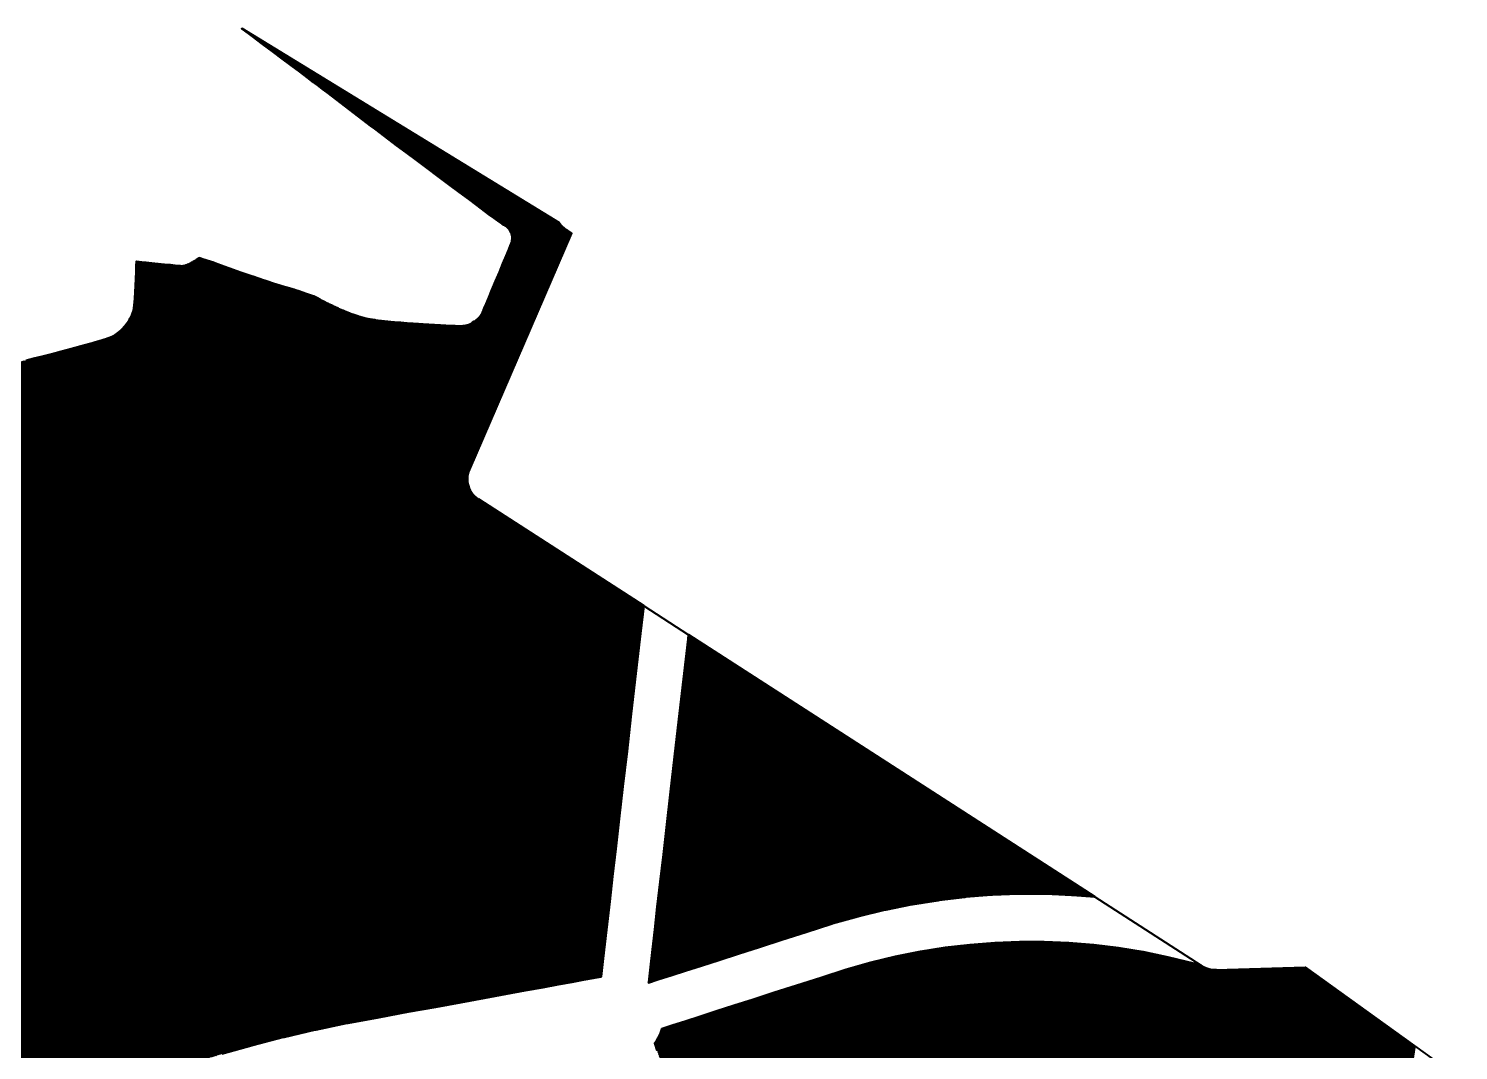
# Model space of a CAD drawing. Header units: metres. Extents: x 729358 to 733474, y 1423022 to 1426173.
# Drawn here: x 731407 to 731705.7, y 1425523.9 to 1425737.4 of the extents above; entities that cross this region are included whole.
import ezdxf

# ---------------------------------------------------------------- set-up
doc = ezdxf.new("R2010")
doc.units = ezdxf.units.M
for name, color, linetype in [('GREEN_AREA', 7, 'Continuous'), ('PARCEL_BORDER', 7, 'Continuous'), ('PARCEL_M', 7, 'Continuous'), ('PARCEL_S', 7, 'Continuous'), ('ROADS_LOCAL', 7, 'Continuous')]:
    doc.layers.add(name, color=color, linetype=linetype)

msp = doc.modelspace()

# ---------------------------------------------------------------- hatches: boundary and pattern name
at = {"layer": 'GREEN_AREA', "true_color": 0x96c896}
h = msp.add_hatch(dxfattribs=at)
h.set_pattern_fill('SOLID')
h.paths.add_polyline_path([(731463.6, 1425728.36), (731461.83, 1425729.68), (731459.93, 1425731.11), (731457.91, 1425732.62), (731455.82, 1425734.18), (731453.7, 1425735.77), (731451.6, 1425737.34), (731451.5, 1425737.42), (731517.79, 1425696.85), (731517.93, 1425696.63), (731517.99, 1425696.55), (731518.22, 1425696.27), (731518.48, 1425696.01), (731518.7, 1425695.82), (731518.92, 1425695.65), (731519.43, 1425695.29), (731519.52, 1425695.22), (731520.39, 1425694.66), (731499.04, 1425645.27), (731498.87, 1425644.8), (731498.74, 1425644.32), (731498.66, 1425643.82), (731498.63, 1425643.32), (731498.65, 1425642.82), (731498.73, 1425642.32), (731498.85, 1425641.84), (731499.02, 1425641.36), (731499.23, 1425640.91), (731499.49, 1425640.48), (731499.8, 1425640.08), (731500.14, 1425639.71), (731500.51, 1425639.38), (731500.92, 1425639.09), (731535.5, 1425616.78), (731534.82, 1425611.01), (731534.82, 1425611), (731533.85, 1425602.63), (731533.85, 1425602.63), (731532.88, 1425594.25), (731531.98, 1425586.41), (731531.14, 1425579.08), (731530.36, 1425572.28), (731529.64, 1425566), (731528.98, 1425560.25), (731528.38, 1425555.02), (731527.83, 1425550.31), (731527.35, 1425546.12), (731526.93, 1425542.46), (731526.57, 1425539.32), (731526.57, 1425539.31), (731524.94, 1425539.01), (731522.91, 1425538.64), (731520.46, 1425538.19), (731517.61, 1425537.67), (731514.36, 1425537.07), (731510.69, 1425536.4), (731506.62, 1425535.65), (731502.14, 1425534.83), (731497.25, 1425533.94), (731491.96, 1425532.97), (731486.26, 1425531.93), (731480.15, 1425530.81), (731473.63, 1425529.61), (731473.42, 1425529.57), (731466.96, 1425528.23), (731466.76, 1425528.19), (731460.36, 1425526.7), (731460.15, 1425526.65), (731453.8, 1425525.01), (731453.6, 1425524.96), (731447.31, 1425523.18), (731447.1, 1425523.12), (731440.87, 1425521.19), (731440.67, 1425521.12), (731434.5, 1425519.04), (731434.29, 1425518.97), (731428.18, 1425516.75), (731427.97, 1425516.67), (731421.92, 1425514.3), (731421.71, 1425514.22), (731415.72, 1425511.7), (731415.52, 1425511.62), (731409.57, 1425508.95), (731409.38, 1425508.86), (731403.49, 1425506.05), (731403.3, 1425505.96), (731397.47, 1425503), (731397.28, 1425502.9), (731391.51, 1425499.79), (731391.33, 1425499.69), (731385.62, 1425496.44), (731385.43, 1425496.33), (731379.78, 1425492.93), (731379.6, 1425492.82), (731374, 1425489.27), (731368.76, 1425485.95), (731363.86, 1425482.85), (731359.32, 1425479.97), (731355.12, 1425477.31), (731351.27, 1425474.87), (731347.78, 1425472.65), (731341.83, 1425468.89), (731339.38, 1425467.33), (731338.64, 1425466.86), (731338.33, 1425467.91), (731337.38, 1425471.18), (731336.31, 1425474.85), (731335.12, 1425478.94), (731333.81, 1425483.43), (731332.39, 1425488.33), (731330.84, 1425493.64), (731329.18, 1425499.36), (731327.4, 1425505.49), (731325.52, 1425511.94), (731323.88, 1425518.33), (731322.46, 1425524.71), (731321.26, 1425531.1), (731320.27, 1425537.48), (731319.51, 1425543.87), (731318.96, 1425550.26), (731318.62, 1425556.66), (731318.51, 1425563.05), (731318.61, 1425569.46), (731318.92, 1425575.86), (731319.46, 1425582.28), (731320.21, 1425588.69), (731321.18, 1425595.12), (731322.37, 1425601.55), (731323.77, 1425607.99), (731325.42, 1425614.51), (731326.98, 1425620.7), (731328.43, 1425626.47), (731329.78, 1425631.83), (731331.03, 1425636.78), (731332.17, 1425641.32), (731333.21, 1425645.45), (731334.15, 1425649.16), (731334.98, 1425652.46), (731335.7, 1425655.35), (731336.06, 1425656.76), (731336.31, 1425656.85), (731337.12, 1425657.21), (731337.88, 1425657.64), (731338.6, 1425658.16), (731339.27, 1425658.74), (731339.88, 1425659.38), (731340.24, 1425659.8), (731340.95, 1425660.64), (731342.03, 1425661.89), (731343.46, 1425663.57), (731345.26, 1425665.67), (731347.41, 1425668.19), (731349.92, 1425671.12), (731352.79, 1425674.48), (731355.24, 1425677.33), (731355.53, 1425677.3), (731356.52, 1425677.16), (731357.51, 1425677.02), (731358.5, 1425676.88), (731359.51, 1425676.74), (731360.49, 1425676.59), (731361.38, 1425676.46), (731362.21, 1425676.34), (731363, 1425676.22), (731363.78, 1425676.11), (731364.57, 1425675.99), (731365.39, 1425675.87), (731366.29, 1425675.73), (731367.26, 1425675.58), (731368.21, 1425675.43), (731369.07, 1425675.28), (731369.89, 1425675.13), (731370.68, 1425674.98), (731370.69, 1425674.98), (731371.47, 1425674.84), (731371.5, 1425674.84), (731372.3, 1425674.7), (731372.35, 1425674.7), (731373.18, 1425674.57), (731373.24, 1425674.56), (731374.14, 1425674.44), (731374.2, 1425674.44), (731375.2, 1425674.33), (731375.3, 1425674.32), (731376.4, 1425674.24), (731376.51, 1425674.23), (731377.69, 1425674.19), (731377.76, 1425674.19), (731378.98, 1425674.17), (731379.01, 1425674.17), (731380.24, 1425674.17), (731381.44, 1425674.17), (731382.54, 1425674.15), (731383.49, 1425674.12), (731384.23, 1425674.06), (731384.7, 1425673.98), (731385.24, 1425673.82), (731385.8, 1425673.61), (731386.39, 1425673.33), (731387.01, 1425673.01), (731387.64, 1425672.68), (731387.71, 1425672.64), (731388.31, 1425672.34), (731388.52, 1425672.25), (731389.08, 1425672.02), (731389.43, 1425671.91), (731390.03, 1425671.75), (731390.33, 1425671.68), (731390.88, 1425671.6), (731391.01, 1425671.58), (731391.48, 1425671.52), (731391.76, 1425671.48), (731391.82, 1425671.46), (731392, 1425671.24), (731392.43, 1425670.62), (731392.45, 1425670.59), (731392.99, 1425669.85), (731393.13, 1425669.67), (731393.72, 1425668.96), (731394.03, 1425668.65), (731394.71, 1425668.04), (731394.98, 1425667.83), (731395.28, 1425667.64), (731396.06, 1425667.23), (731396.38, 1425667.08), (731396.71, 1425666.97), (731397.44, 1425666.77), (731397.69, 1425666.72), (731397.95, 1425666.69), (731398.67, 1425666.62), (731399.1, 1425666.62), (731399.83, 1425666.66), (731400.14, 1425666.69), (731400.89, 1425666.81), (731401.08, 1425666.84), (731401.86, 1425667.02), (731401.94, 1425667.04), (731402.74, 1425667.24), (731403.53, 1425667.44), (731404.38, 1425667.62), (731405.18, 1425667.79), (731405.24, 1425667.8), (731406.44, 1425668.08), (731406.47, 1425668.09), (731407.99, 1425668.46), (731408.01, 1425668.47), (731409.78, 1425668.91), (731409.79, 1425668.92), (731411.73, 1425669.41), (731411.75, 1425669.42), (731413.78, 1425669.95), (731413.79, 1425669.95), (731415.84, 1425670.5), (731415.85, 1425670.5), (731417.84, 1425671.04), (731417.86, 1425671.05), (731419.7, 1425671.56), (731419.72, 1425671.57), (731421.35, 1425672.04), (731421.39, 1425672.05), (731422.72, 1425672.45), (731422.8, 1425672.48), (731423.76, 1425672.8), (731423.98, 1425672.88), (731424.49, 1425673.1), (731424.79, 1425673.25), (731425.07, 1425673.43), (731425.61, 1425673.81), (731425.89, 1425674.04), (731426.37, 1425674.49), (731426.57, 1425674.69), (731426.99, 1425675.17), (731427.14, 1425675.34), (731427.49, 1425675.8), (731427.6, 1425675.96), (731427.89, 1425676.38), (731427.98, 1425676.52), (731428.18, 1425676.86), (731428.32, 1425677.13), (731428.51, 1425677.53), (731428.66, 1425677.92), (731428.77, 1425678.3), (731428.85, 1425678.6), (731428.92, 1425678.99), (731428.94, 1425679.1), (731429.01, 1425679.54), (731429.03, 1425679.74), (731429.07, 1425680.18), (731429.08, 1425680.26), (731429.13, 1425681.12), (731429.13, 1425681.14), (731429.2, 1425682.3), (731429.2, 1425682.31), (731429.26, 1425683.67), (731429.26, 1425683.68), (731429.33, 1425685.13), (731429.33, 1425685.13), (731429.4, 1425686.56), (731429.4, 1425686.56), (731429.45, 1425687.86), (731429.49, 1425688.75), (731430.03, 1425688.69), (731430.03, 1425688.69), (731430.58, 1425688.64), (731431.5, 1425688.55), (731432.68, 1425688.43), (731433.99, 1425688.29), (731435.33, 1425688.15), (731436.58, 1425688.03), (731437.61, 1425687.92), (731438.32, 1425687.85), (731438.32, 1425687.85), (731438.59, 1425687.82), (731438.9, 1425687.8), (731439.22, 1425687.82), (731439.53, 1425687.87), (731439.83, 1425687.96), (731439.92, 1425687.99), (731440.18, 1425688.09), (731440.42, 1425688.21), (731440.65, 1425688.33), (731440.68, 1425688.35), (731441.22, 1425688.66), (731441.26, 1425688.68), (731441.93, 1425689.06), (731442, 1425689.11), (731442.59, 1425689.47), (731442.64, 1425689.51), (731443.16, 1425689.34), (731444.95, 1425688.76), (731445.46, 1425688.59), (731446.3, 1425688.28), (731446.31, 1425688.28), (731448.78, 1425687.38), (731448.8, 1425687.37), (731451.31, 1425686.47), (731451.33, 1425686.47), (731453.83, 1425685.6), (731453.85, 1425685.59), (731456.26, 1425684.77), (731456.29, 1425684.76), (731458.54, 1425684.03), (731458.59, 1425684.01), (731460.61, 1425683.39), (731460.7, 1425683.37), (731462.43, 1425682.89), (731462.58, 1425682.86), (731462.59, 1425682.86), (731463.47, 1425682.56), (731465.01, 1425682.02), (731466.08, 1425681.65), (731466.53, 1425681.48), (731466.98, 1425681.27), (731467.4, 1425681.06), (731467.84, 1425680.81), (731468.32, 1425680.54), (731468.38, 1425680.51), (731468.91, 1425680.22), (731469.02, 1425680.17), (731469.63, 1425679.87), (731469.67, 1425679.85), (731470.23, 1425679.59), (731470.89, 1425679.28), (731470.91, 1425679.27), (731471.69, 1425678.91), (731471.73, 1425678.89), (731472.59, 1425678.51), (731472.66, 1425678.48), (731473.59, 1425678.1), (731473.68, 1425678.06), (731474.66, 1425677.69), (731474.78, 1425677.65), (731475.8, 1425677.31), (731475.95, 1425677.27), (731477, 1425676.98), (731477.18, 1425676.93), (731478.12, 1425676.73), (731478.26, 1425676.71), (731479.35, 1425676.53), (731479.44, 1425676.52), (731480.65, 1425676.37), (731480.71, 1425676.36), (731481.99, 1425676.22), (731482.04, 1425676.22), (731483.36, 1425676.1), (731483.39, 1425676.09), (731484.72, 1425675.99), (731484.74, 1425675.98), (731486.04, 1425675.89), (731486.05, 1425675.89), (731487.27, 1425675.8), (731488.39, 1425675.72), (731489.36, 1425675.65), (731489.36, 1425675.65), (731490.52, 1425675.57), (731490.55, 1425675.57), (731491.76, 1425675.49), (731491.78, 1425675.49), (731492.99, 1425675.42), (731493.01, 1425675.42), (731494.15, 1425675.37), (731494.16, 1425675.37), (731495.18, 1425675.32), (731495.19, 1425675.32), (731496.03, 1425675.29), (731496.05, 1425675.29), (731496.64, 1425675.27), (731496.69, 1425675.27), (731496.98, 1425675.26), (731497.04, 1425675.26), (731497.33, 1425675.26), (731497.49, 1425675.27), (731497.73, 1425675.28), (731498.02, 1425675.31), (731498.3, 1425675.37), (731498.57, 1425675.44), (731498.88, 1425675.54), (731499.18, 1425675.67), (731499.46, 1425675.81), (731499.73, 1425675.97), (731500.07, 1425676.19), (731500.24, 1425676.31), (731500.56, 1425676.55), (731500.81, 1425676.76), (731501.02, 1425676.96), (731501.21, 1425677.16), (731501.39, 1425677.38), (731501.54, 1425677.61), (731501.66, 1425677.81), (731501.81, 1425678.1), (731501.93, 1425678.41), (731501.99, 1425678.6), (731502.03, 1425678.71), (731502.14, 1425678.98), (731502.53, 1425679.9), (731503.09, 1425681.23), (731503.77, 1425682.86), (731504.53, 1425684.67), (731505.31, 1425686.53), (731506.06, 1425688.32), (731506.06, 1425688.33), (731506.73, 1425689.94), (731506.73, 1425689.94), (731507.27, 1425691.25), (731507.28, 1425691.26), (731507.58, 1425692.01), (731507.59, 1425692.03), (731507.73, 1425692.37), (731507.76, 1425692.44), (731507.8, 1425692.55), (731507.89, 1425692.85), (731507.9, 1425692.87), (731507.95, 1425693.14), (731507.98, 1425693.42), (731507.99, 1425693.7), (731507.97, 1425693.98), (731507.92, 1425694.26), (731507.85, 1425694.53), (731507.75, 1425694.79), (731507.74, 1425694.81), (731507.59, 1425695.11), (731507.42, 1425695.38), (731507.21, 1425695.64), (731507.18, 1425695.68), (731506.99, 1425695.87), (731506.78, 1425696.05), (731506.56, 1425696.2), (731506.48, 1425696.25), (731506.37, 1425696.32), (731506.34, 1425696.33), (731506.27, 1425696.39), (731506.26, 1425696.39), (731505.92, 1425696.61), (731505.49, 1425696.9), (731505.02, 1425697.22), (731504.58, 1425697.53), (731504.24, 1425697.78), (731503.42, 1425698.39), (731502.22, 1425699.28), (731500.69, 1425700.42), (731498.9, 1425701.76), (731496.9, 1425703.25), (731494.75, 1425704.86), (731492.51, 1425706.53), (731490.24, 1425708.23), (731488, 1425709.9), (731485.85, 1425711.52), (731483.84, 1425713.02), (731482.03, 1425714.38), (731480.48, 1425715.54), (731479.26, 1425716.46), (731478.42, 1425717.09), (731477.5, 1425717.79), (731476.59, 1425718.48), (731475.68, 1425719.18), (731474.77, 1425719.88), (731473.86, 1425720.57), (731472.96, 1425721.27), (731472.05, 1425721.97), (731471.14, 1425722.67), (731471.14, 1425722.67), (731470.22, 1425723.37), (731470.22, 1425723.37), (731469.3, 1425724.07), (731469.3, 1425724.08), (731468.38, 1425724.78), (731468.37, 1425724.79), (731467.6, 1425725.37), (731467.59, 1425725.37), (731466.52, 1425726.18), (731466.51, 1425726.18), (731465.17, 1425727.19), (731463.6, 1425728.36)])
h.paths.add_polyline_path([(731400.45, 1425609.46), (731362.4, 1425609.46), (731362.4, 1425515.72), (731400.45, 1425515.72), (731400.45, 1425609.46)])
h.paths.add_polyline_path([(731457.4, 1425526.43), (731457.4, 1425618.85), (731412.54, 1425618.85), (731412.54, 1425526.43), (731457.4, 1425526.43)])
h.paths.add_polyline_path([(731367.17, 1425613.72), (731391.46, 1425613.72), (731391.46, 1425663.49), (731367.17, 1425663.49), (731367.17, 1425613.72)])
h.paths.add_polyline_path([(731467.25, 1425599.91), (731467.25, 1425549.97), (731495.99, 1425549.97), (731495.99, 1425599.91), (731467.25, 1425599.91)])
h = msp.add_hatch(dxfattribs=at)
h.set_pattern_fill('SOLID')
h.paths.add_polyline_path([(731543.78, 1425601.48), (731544.75, 1425609.85), (731544.86, 1425610.74), (731629.72, 1425555.97), (731625.03, 1425556.36), (731624.83, 1425556.37), (731619.46, 1425556.59), (731619.26, 1425556.6), (731613.89, 1425556.61), (731613.69, 1425556.6), (731608.32, 1425556.39), (731608.12, 1425556.38), (731602.75, 1425555.96), (731602.55, 1425555.94), (731597.18, 1425555.29), (731596.98, 1425555.26), (731591.61, 1425554.41), (731591.42, 1425554.37), (731586.05, 1425553.29), (731585.86, 1425553.25), (731580.49, 1425551.96), (731580.31, 1425551.91), (731574.94, 1425550.4), (731574.76, 1425550.35), (731569.39, 1425548.62), (731564.35, 1425547), (731559.66, 1425545.49), (731555.29, 1425544.08), (731551.26, 1425542.79), (731547.57, 1425541.6), (731544.21, 1425540.52), (731541.19, 1425539.55), (731538.51, 1425538.69), (731536.49, 1425538.04), (731536.51, 1425538.18), (731536.87, 1425541.32), (731537.29, 1425544.98), (731537.77, 1425549.17), (731538.31, 1425553.87), (731538.91, 1425559.11), (731539.57, 1425564.86), (731540.29, 1425571.14), (731541.08, 1425577.94), (731541.92, 1425585.27), (731542.82, 1425593.11), (731543.78, 1425601.48)])
h = msp.add_hatch(dxfattribs=at)
h.set_pattern_fill('SOLID')
h.paths.add_polyline_path([(731583.56, 1425359.15), (731582.24, 1425368.69), (731582.23, 1425368.79), (731580.72, 1425378.3), (731580.71, 1425378.4), (731579.02, 1425387.88), (731579.01, 1425387.97), (731577.14, 1425397.42), (731577.12, 1425397.52), (731575.08, 1425406.93), (731575.05, 1425407.03), (731572.83, 1425416.41), (731572.8, 1425416.51), (731570.4, 1425425.86), (731570.37, 1425425.95), (731567.78, 1425435.27), (731567.76, 1425435.36), (731564.99, 1425444.65), (731564.96, 1425444.74), (731562.01, 1425454), (731561.98, 1425454.09), (731558.85, 1425463.32), (731555.92, 1425471.97), (731553.18, 1425480.04), (731550.63, 1425487.53), (731548.29, 1425494.45), (731546.13, 1425500.8), (731544.18, 1425506.56), (731542.42, 1425511.75), (731540.85, 1425516.36), (731539.48, 1425520.4), (731538.31, 1425523.86), (731537.77, 1425525.44), (731538.04, 1425525.79), (731538.51, 1425526.54), (731538.9, 1425527.33), (731539.21, 1425528.16), (731539.28, 1425528.43), (731541.57, 1425529.17), (731544.25, 1425530.03), (731547.27, 1425531), (731550.63, 1425532.08), (731554.32, 1425533.27), (731558.35, 1425534.56), (731562.72, 1425535.97), (731567.42, 1425537.48), (731572.45, 1425539.1), (731577.74, 1425540.8), (731582.93, 1425542.26), (731588.11, 1425543.51), (731593.29, 1425544.55), (731598.47, 1425545.38), (731603.64, 1425545.99), (731608.81, 1425546.4), (731613.98, 1425546.61), (731619.14, 1425546.6), (731624.31, 1425546.38), (731629.48, 1425545.96), (731634.65, 1425545.32), (731639.82, 1425544.48), (731645, 1425543.42), (731650.18, 1425542.16), (731651.87, 1425541.68), (731652.05, 1425541.56), (731652.49, 1425541.31), (731652.95, 1425541.1), (731653.42, 1425540.95), (731653.91, 1425540.83), (731654.41, 1425540.77), (731654.91, 1425540.76), (731655.07, 1425540.77), (731655.37, 1425540.68), (731660.64, 1425538.97), (731665.67, 1425537.34), (731670.37, 1425535.81), (731674.73, 1425534.39), (731678.75, 1425533.09), (731682.44, 1425531.89), (731685.8, 1425530.8), (731688.82, 1425529.82), (731690.34, 1425529.32), (731696.54, 1425524.86), (731696.49, 1425524.53), (731696.09, 1425521.8), (731695.63, 1425518.61), (731695.1, 1425514.96), (731694.5, 1425510.86), (731693.84, 1425506.3), (731693.11, 1425501.28), (731692.31, 1425495.81), (731691.45, 1425489.89), (731690.52, 1425483.51), (731689.52, 1425476.67), (731688.46, 1425469.37), (731688.45, 1425469.31), (731687.49, 1425462.01), (731687.48, 1425461.94), (731686.61, 1425454.64), (731686.61, 1425454.58), (731685.84, 1425447.27), (731685.84, 1425447.2), (731685.17, 1425439.9), (731685.16, 1425439.83), (731684.6, 1425432.52), (731684.59, 1425432.45), (731684.12, 1425425.13), (731684.12, 1425425.07), (731683.75, 1425417.75), (731683.75, 1425417.68), (731683.48, 1425410.36), (731683.48, 1425410.29), (731683.31, 1425402.96), (731683.31, 1425402.9), (731683.23, 1425395.57), (731683.23, 1425395.5), (731683.26, 1425388.16), (731683.26, 1425388.1), (731683.39, 1425380.76), (731683.39, 1425380.69), (731683.62, 1425373.35), (731683.62, 1425373.28), (731683.94, 1425365.94), (731683.95, 1425365.87), (731684.37, 1425358.52), (731684.37, 1425358.46), (731684.9, 1425351.1), (731685.39, 1425344.21), (731685.85, 1425337.78), (731686.27, 1425331.81), (731686.66, 1425326.29), (731687.02, 1425321.24), (731687.35, 1425316.64), (731687.64, 1425312.51), (731687.9, 1425308.83), (731688.13, 1425305.61), (731688.29, 1425303.42), (731688.02, 1425303.21), (731687.37, 1425302.61), (731686.78, 1425301.95), (731686.27, 1425301.23), (731685.82, 1425300.47), (731685.54, 1425299.86), (731685.42, 1425299.84), (731683.28, 1425299.44), (731680.88, 1425298.99), (731678.22, 1425298.49), (731675.28, 1425297.94), (731672.08, 1425297.34), (731668.61, 1425296.69), (731664.88, 1425295.99), (731660.88, 1425295.25), (731656.61, 1425294.45), (731656.4, 1425294.4), (731652.24, 1425293.44), (731652.02, 1425293.38), (731647.96, 1425292.24), (731647.74, 1425292.18), (731643.8, 1425290.87), (731643.57, 1425290.79), (731639.73, 1425289.32), (731639.51, 1425289.22), (731635.78, 1425287.58), (731635.55, 1425287.48), (731631.93, 1425285.66), (731631.71, 1425285.55), (731628.19, 1425283.56), (731627.97, 1425283.44), (731624.56, 1425281.29), (731624.35, 1425281.15), (731621.05, 1425278.83), (731620.85, 1425278.68), (731617.65, 1425276.19), (731617.46, 1425276.04), (731614.36, 1425273.38), (731614.18, 1425273.22), (731611.19, 1425270.39), (731611.03, 1425270.22), (731608.15, 1425267.22), (731607.99, 1425267.05), (731605.21, 1425263.89), (731605.07, 1425263.71), (731602.4, 1425260.38), (731602.27, 1425260.21), (731599.71, 1425256.7), (731597.31, 1425253.41), (731595.06, 1425250.35), (731592.98, 1425247.5), (731591.06, 1425244.87), (731589.3, 1425242.46), (731589.17, 1425242.28), (731589.11, 1425244.62), (731588.99, 1425249.49), (731588.86, 1425254.97), (731588.71, 1425261.06), (731588.55, 1425267.76), (731588.37, 1425275.06), (731588.18, 1425282.97), (731587.97, 1425291.5), (731587.75, 1425300.63), (731587.51, 1425310.37), (731587.5, 1425310.46), (731587.09, 1425320.17), (731587.08, 1425320.26), (731586.48, 1425329.94), (731586.48, 1425330.03), (731585.7, 1425339.67), (731585.69, 1425339.77), (731584.73, 1425349.38), (731584.72, 1425349.47), (731583.57, 1425359.05), (731583.56, 1425359.15)])
h.paths.add_polyline_path([(731669.98, 1425433.7), (731606.85, 1425433.7), (731606.85, 1425325.63), (731669.98, 1425325.63), (731669.98, 1425433.7)])
h.paths.add_polyline_path([(731634.77, 1425537.03), (731592.39, 1425537.03), (731592.39, 1425436.64), (731634.77, 1425436.64), (731634.77, 1425537.03)])
h.paths.add_polyline_path([(731643.44, 1425445.7), (731663.33, 1425445.7), (731663.33, 1425498.12), (731643.44, 1425498.12), (731643.44, 1425445.7)])
at = {"layer": 'PARCEL_M', "true_color": 0xc8dcff}
h = msp.add_hatch(dxfattribs=at)
h.set_pattern_fill('SOLID')
h.paths.add_polyline_path([(731457.4, 1425526.43), (731457.4, 1425618.85), (731412.54, 1425618.85), (731412.54, 1425526.43), (731457.4, 1425526.43)])
h = msp.add_hatch(dxfattribs=at)
h.set_pattern_fill('SOLID')
h.paths.add_polyline_path([(731634.77, 1425436.64), (731634.77, 1425537.03), (731592.39, 1425537.03), (731592.39, 1425436.64), (731634.77, 1425436.64)])
at = {"layer": 'PARCEL_S', "true_color": 0xffc8c8}
h = msp.add_hatch(dxfattribs=at)
h.set_pattern_fill('SOLID')
h.paths.add_polyline_path([(731495.99, 1425549.97), (731495.99, 1425599.91), (731467.25, 1425599.91), (731467.25, 1425549.97), (731495.99, 1425549.97)])
at = {"layer": 'ROADS_LOCAL', "true_color": 0x999999}
h = msp.add_hatch(dxfattribs=at)
h.set_pattern_fill('SOLID')
h.paths.add_polyline_path([(731688.82, 1425529.82), (731685.8, 1425530.8), (731682.44, 1425531.89), (731678.75, 1425533.09), (731674.73, 1425534.39), (731670.37, 1425535.81), (731665.67, 1425537.34), (731660.64, 1425538.97), (731655.37, 1425540.68), (731655.07, 1425540.77), (731673.68, 1425541.32), (731690.34, 1425529.32), (731688.82, 1425529.82)])

# ---------------------------------------------------------------- linework, layer by layer
at = {"layer": 'PARCEL_BORDER', "lineweight": 50, "true_color": 0x326432}
for points in [[(731406.47, 1425668.09), (731407.99, 1425668.46), (731408.01, 1425668.47), (731409.78, 1425668.91), (731409.79, 1425668.92), (731411.73, 1425669.41), (731411.75, 1425669.42), (731413.78, 1425669.95), (731413.79, 1425669.95), (731415.84, 1425670.5), (731415.85, 1425670.5), (731417.84, 1425671.04), (731417.86, 1425671.05), (731419.7, 1425671.56), (731419.72, 1425671.57), (731421.35, 1425672.04), (731421.39, 1425672.05), (731422.72, 1425672.45), (731422.8, 1425672.48), (731423.76, 1425672.8), (731423.98, 1425672.88), (731424.49, 1425673.1), (731424.79, 1425673.25), (731425.07, 1425673.43), (731425.61, 1425673.81), (731425.89, 1425674.04), (731426.37, 1425674.49), (731426.57, 1425674.69), (731426.99, 1425675.17), (731427.14, 1425675.34), (731427.49, 1425675.8), (731427.6, 1425675.96), (731427.89, 1425676.38), (731427.98, 1425676.52), (731428.18, 1425676.86), (731428.32, 1425677.13), (731428.51, 1425677.53), (731428.66, 1425677.92), (731428.77, 1425678.3), (731428.85, 1425678.6), (731428.92, 1425678.99), (731428.94, 1425679.1), (731429.01, 1425679.54), (731429.03, 1425679.74), (731429.07, 1425680.18), (731429.08, 1425680.26), (731429.13, 1425681.12), (731429.13, 1425681.14), (731429.2, 1425682.3), (731429.2, 1425682.31), (731429.26, 1425683.67), (731429.26, 1425683.68), (731429.33, 1425685.13), (731429.33, 1425685.13), (731429.4, 1425686.56), (731429.4, 1425686.56), (731429.45, 1425687.86), (731429.49, 1425688.75), (731430.03, 1425688.69), (731430.03, 1425688.69), (731430.58, 1425688.64), (731431.5, 1425688.55), (731432.68, 1425688.43), (731433.99, 1425688.29), (731435.33, 1425688.15), (731436.58, 1425688.03), (731437.61, 1425687.92), (731438.32, 1425687.85), (731438.32, 1425687.85), (731438.59, 1425687.82), (731438.9, 1425687.8), (731439.22, 1425687.82), (731439.53, 1425687.87), (731439.83, 1425687.96), (731439.92, 1425687.99), (731440.18, 1425688.09), (731440.42, 1425688.21), (731440.65, 1425688.33), (731440.68, 1425688.35), (731441.22, 1425688.66), (731441.26, 1425688.68), (731441.93, 1425689.06), (731442, 1425689.11), (731442.59, 1425689.47), (731442.64, 1425689.51), (731443.16, 1425689.34), (731444.95, 1425688.76), (731445.46, 1425688.59), (731446.3, 1425688.28), (731446.31, 1425688.28), (731448.78, 1425687.38), (731448.8, 1425687.37), (731451.31, 1425686.47), (731451.33, 1425686.47), (731453.83, 1425685.6), (731453.85, 1425685.59), (731456.26, 1425684.77), (731456.29, 1425684.76), (731458.54, 1425684.03), (731458.59, 1425684.01), (731460.61, 1425683.39), (731460.7, 1425683.37), (731462.43, 1425682.89), (731462.58, 1425682.86), (731462.59, 1425682.86), (731463.47, 1425682.56), (731465.01, 1425682.02), (731466.08, 1425681.65), (731466.53, 1425681.48), (731466.98, 1425681.27), (731467.4, 1425681.06), (731467.84, 1425680.81), (731468.32, 1425680.54), (731468.38, 1425680.51), (731468.91, 1425680.22), (731469.02, 1425680.17), (731469.63, 1425679.87), (731469.67, 1425679.85), (731470.23, 1425679.59), (731470.89, 1425679.28), (731470.91, 1425679.27), (731471.69, 1425678.91), (731471.73, 1425678.89), (731472.59, 1425678.51), (731472.66, 1425678.48), (731473.59, 1425678.1), (731473.68, 1425678.06), (731474.66, 1425677.69), (731474.78, 1425677.65), (731475.8, 1425677.31), (731475.95, 1425677.27), (731477, 1425676.98), (731477.18, 1425676.93), (731478.12, 1425676.73), (731478.26, 1425676.71), (731479.35, 1425676.53), (731479.44, 1425676.52), (731480.65, 1425676.37), (731480.71, 1425676.36), (731481.99, 1425676.22), (731482.04, 1425676.22), (731483.36, 1425676.1), (731483.39, 1425676.09), (731484.72, 1425675.99), (731484.74, 1425675.98), (731486.04, 1425675.89), (731486.05, 1425675.89), (731487.27, 1425675.8), (731488.39, 1425675.72), (731489.36, 1425675.65), (731489.36, 1425675.65), (731490.52, 1425675.57), (731490.55, 1425675.57), (731491.76, 1425675.49), (731491.78, 1425675.49), (731492.99, 1425675.42), (731493.01, 1425675.42), (731494.15, 1425675.37), (731494.16, 1425675.37), (731495.18, 1425675.32), (731495.19, 1425675.32), (731496.03, 1425675.29), (731496.05, 1425675.29), (731496.64, 1425675.27), (731496.69, 1425675.27), (731496.98, 1425675.26), (731497.04, 1425675.26), (731497.33, 1425675.26), (731497.49, 1425675.27), (731497.73, 1425675.28), (731498.02, 1425675.31), (731498.3, 1425675.37), (731498.57, 1425675.44), (731498.88, 1425675.54), (731499.18, 1425675.67), (731499.46, 1425675.81), (731499.73, 1425675.97), (731500.07, 1425676.19), (731500.24, 1425676.31), (731500.56, 1425676.55), (731500.81, 1425676.76), (731501.02, 1425676.96), (731501.21, 1425677.16), (731501.39, 1425677.38), (731501.54, 1425677.61), (731501.66, 1425677.81), (731501.81, 1425678.1), (731501.93, 1425678.41), (731501.99, 1425678.6), (731502.03, 1425678.71), (731502.14, 1425678.98), (731502.53, 1425679.9), (731503.09, 1425681.23), (731503.77, 1425682.86), (731504.53, 1425684.67), (731505.31, 1425686.53), (731506.06, 1425688.32), (731506.06, 1425688.33), (731506.73, 1425689.94), (731506.73, 1425689.94), (731507.27, 1425691.25), (731507.28, 1425691.26), (731507.58, 1425692.01), (731507.59, 1425692.03), (731507.73, 1425692.37), (731507.76, 1425692.44), (731507.8, 1425692.55), (731507.89, 1425692.85), (731507.9, 1425692.87), (731507.95, 1425693.14), (731507.98, 1425693.42), (731507.99, 1425693.7), (731507.97, 1425693.98), (731507.92, 1425694.26), (731507.85, 1425694.53), (731507.75, 1425694.79), (731507.74, 1425694.81), (731507.59, 1425695.11), (731507.42, 1425695.38), (731507.21, 1425695.64), (731507.18, 1425695.68), (731506.99, 1425695.87), (731506.78, 1425696.05), (731506.56, 1425696.2), (731506.48, 1425696.25), (731506.37, 1425696.32), (731506.34, 1425696.33), (731506.27, 1425696.39), (731506.26, 1425696.39), (731505.92, 1425696.61), (731505.49, 1425696.9), (731505.02, 1425697.22), (731504.58, 1425697.53), (731504.24, 1425697.78), (731503.42, 1425698.39), (731502.22, 1425699.28), (731500.69, 1425700.42), (731498.9, 1425701.76), (731496.9, 1425703.25), (731494.75, 1425704.86), (731492.51, 1425706.53), (731490.24, 1425708.23), (731488, 1425709.9), (731485.85, 1425711.52), (731483.84, 1425713.02), (731482.03, 1425714.38), (731480.48, 1425715.54), (731479.26, 1425716.46), (731478.42, 1425717.09), (731477.5, 1425717.79), (731476.59, 1425718.48), (731475.68, 1425719.18), (731474.77, 1425719.88), (731473.86, 1425720.57), (731472.96, 1425721.27), (731472.05, 1425721.97), (731471.14, 1425722.67), (731471.14, 1425722.67), (731470.22, 1425723.37), (731470.22, 1425723.37), (731469.3, 1425724.07), (731469.3, 1425724.08), (731468.38, 1425724.78), (731468.37, 1425724.79), (731467.6, 1425725.37), (731467.59, 1425725.37), (731466.52, 1425726.18), (731466.51, 1425726.18), (731465.17, 1425727.19), (731463.6, 1425728.36), (731463.6, 1425728.36), (731461.83, 1425729.68), (731459.93, 1425731.11), (731457.91, 1425732.62), (731455.82, 1425734.18), (731453.7, 1425735.77), (731451.6, 1425737.34), (731451.5, 1425737.42), (731517.79, 1425696.85), (731517.93, 1425696.63), (731517.99, 1425696.55), (731518.22, 1425696.27), (731518.48, 1425696.01), (731518.7, 1425695.82), (731518.92, 1425695.65), (731519.43, 1425695.29), (731519.52, 1425695.22), (731520.39, 1425694.66), (731499.04, 1425645.27), (731498.87, 1425644.8), (731498.74, 1425644.32), (731498.66, 1425643.82), (731498.63, 1425643.32), (731498.65, 1425642.82), (731498.73, 1425642.32), (731498.85, 1425641.84), (731499.02, 1425641.36), (731499.23, 1425640.91), (731499.49, 1425640.48), (731499.8, 1425640.08), (731500.14, 1425639.71), (731500.51, 1425639.38), (731500.92, 1425639.09), (731535.5, 1425616.78), (731534.82, 1425611.01), (731534.82, 1425611), (731533.85, 1425602.63), (731533.85, 1425602.63), (731532.88, 1425594.25), (731531.98, 1425586.41), (731531.14, 1425579.08), (731530.36, 1425572.28), (731529.64, 1425566), (731528.98, 1425560.25), (731528.38, 1425555.02), (731527.83, 1425550.31), (731527.35, 1425546.12), (731526.93, 1425542.46), (731526.57, 1425539.32), (731526.57, 1425539.31), (731524.94, 1425539.01), (731522.91, 1425538.64), (731520.46, 1425538.19), (731517.61, 1425537.67), (731514.36, 1425537.07), (731510.69, 1425536.4), (731506.62, 1425535.65), (731502.14, 1425534.83), (731497.25, 1425533.94), (731491.96, 1425532.97), (731486.26, 1425531.93), (731480.15, 1425530.81), (731473.63, 1425529.61), (731473.42, 1425529.57), (731466.96, 1425528.23), (731466.76, 1425528.19), (731460.36, 1425526.7), (731460.15, 1425526.65), (731453.8, 1425525.01), (731453.6, 1425524.96), (731447.31, 1425523.18)], [(731538.31, 1425523.86), (731537.77, 1425525.44), (731538.04, 1425525.79), (731538.51, 1425526.54), (731538.9, 1425527.33), (731539.21, 1425528.16), (731539.28, 1425528.43), (731541.57, 1425529.17), (731544.25, 1425530.03), (731547.27, 1425531), (731550.63, 1425532.08), (731554.32, 1425533.27), (731558.35, 1425534.56), (731562.72, 1425535.97), (731567.42, 1425537.48), (731572.45, 1425539.1), (731577.74, 1425540.8), (731582.93, 1425542.26), (731588.11, 1425543.51), (731593.29, 1425544.55), (731598.47, 1425545.38), (731603.64, 1425545.99), (731608.81, 1425546.4), (731613.98, 1425546.61), (731619.14, 1425546.6), (731624.31, 1425546.38), (731629.48, 1425545.96), (731634.65, 1425545.32), (731639.82, 1425544.48), (731645, 1425543.42), (731650.18, 1425542.16), (731651.87, 1425541.68), (731652.05, 1425541.56), (731652.49, 1425541.31), (731652.95, 1425541.1), (731653.42, 1425540.95), (731653.91, 1425540.83), (731654.41, 1425540.77), (731654.91, 1425540.76), (731655.07, 1425540.77), (731655.37, 1425540.68), (731660.64, 1425538.97), (731665.67, 1425537.34), (731670.37, 1425535.81), (731674.73, 1425534.39), (731678.75, 1425533.09), (731682.44, 1425531.89), (731685.8, 1425530.8), (731688.82, 1425529.82), (731690.34, 1425529.32), (731696.54, 1425524.86), (731696.49, 1425524.53), (731696.09, 1425521.8)]]:
    msp.add_lwpolyline(points, dxfattribs=at)
at = {"layer": 'PARCEL_BORDER', "lineweight": 50, "true_color": 0x323232}
for points in [[(731457.4, 1425526.43), (731457.4, 1425618.85), (731412.54, 1425618.85), (731412.54, 1425526.43), (731457.4, 1425526.43)], [(731495.99, 1425549.97), (731495.99, 1425599.91), (731467.25, 1425599.91), (731467.25, 1425549.97), (731495.99, 1425549.97)], [(731634.77, 1425436.64), (731634.77, 1425537.03), (731592.39, 1425537.03), (731592.39, 1425436.64), (731634.77, 1425436.64)]]:
    msp.add_lwpolyline(points, close=True, dxfattribs=at)
at = {"layer": 'PARCEL_BORDER', "lineweight": 40, "true_color": 0x323232}
for points in [[(731447.31, 1425523.18), (731453.6, 1425524.96), (731453.8, 1425525.01), (731460.15, 1425526.65), (731460.36, 1425526.7), (731466.76, 1425528.19), (731466.96, 1425528.23), (731473.42, 1425529.57), (731473.63, 1425529.61), (731480.15, 1425530.81), (731486.26, 1425531.93), (731491.96, 1425532.97), (731497.25, 1425533.94), (731502.14, 1425534.83), (731506.62, 1425535.65), (731510.69, 1425536.4), (731514.36, 1425537.07), (731517.61, 1425537.67), (731520.46, 1425538.19), (731522.91, 1425538.64), (731524.94, 1425539.01), (731526.57, 1425539.31), (731526.57, 1425539.32), (731526.93, 1425542.46), (731527.35, 1425546.12), (731527.83, 1425550.31), (731528.38, 1425555.02), (731528.98, 1425560.25), (731529.64, 1425566), (731530.36, 1425572.28), (731531.14, 1425579.08), (731531.98, 1425586.41), (731532.88, 1425594.25), (731533.85, 1425602.63), (731533.85, 1425602.63), (731534.82, 1425611), (731534.82, 1425611.01), (731535.5, 1425616.78), (731544.86, 1425610.74), (731544.75, 1425609.85), (731543.78, 1425601.48), (731542.82, 1425593.11), (731541.92, 1425585.27), (731541.08, 1425577.94), (731540.29, 1425571.14), (731539.57, 1425564.86), (731538.91, 1425559.11), (731538.31, 1425553.87), (731537.77, 1425549.17), (731537.29, 1425544.98), (731536.87, 1425541.32), (731536.51, 1425538.18), (731536.49, 1425538.04), (731538.51, 1425538.69), (731541.19, 1425539.55), (731544.21, 1425540.52), (731547.57, 1425541.6), (731551.26, 1425542.79), (731555.29, 1425544.08), (731559.66, 1425545.49), (731564.35, 1425547), (731569.39, 1425548.62), (731574.76, 1425550.35), (731574.94, 1425550.4), (731580.31, 1425551.91), (731580.49, 1425551.96), (731585.86, 1425553.25), (731586.05, 1425553.29), (731591.42, 1425554.37), (731591.61, 1425554.41), (731596.98, 1425555.26), (731597.18, 1425555.29), (731602.55, 1425555.94), (731602.75, 1425555.96), (731608.12, 1425556.38), (731608.32, 1425556.39), (731613.69, 1425556.6), (731613.89, 1425556.61), (731619.26, 1425556.6), (731619.46, 1425556.59), (731624.83, 1425556.37), (731625.03, 1425556.36), (731629.72, 1425555.97), (731651.87, 1425541.68), (731650.18, 1425542.16), (731645, 1425543.42), (731639.82, 1425544.48), (731634.65, 1425545.32), (731629.48, 1425545.96), (731624.31, 1425546.38), (731619.14, 1425546.6), (731613.98, 1425546.61), (731608.81, 1425546.4), (731603.64, 1425545.99), (731598.47, 1425545.38), (731593.29, 1425544.55), (731588.11, 1425543.51), (731582.93, 1425542.26), (731577.74, 1425540.8), (731572.45, 1425539.1), (731567.42, 1425537.48), (731562.72, 1425535.97), (731558.35, 1425534.56), (731554.32, 1425533.27), (731550.63, 1425532.08), (731547.27, 1425531), (731544.25, 1425530.03), (731541.57, 1425529.17), (731539.28, 1425528.43), (731539.21, 1425528.16), (731538.9, 1425527.33), (731538.51, 1425526.54), (731538.04, 1425525.79), (731537.77, 1425525.44), (731538.31, 1425523.86)], [(731696.09, 1425521.8), (731696.49, 1425524.53), (731696.54, 1425524.86), (731705.68, 1425518.27)]]:
    msp.add_lwpolyline(points, dxfattribs=at)
at = {"layer": 'PARCEL_BORDER', "lineweight": 50, "true_color": 0x326432}
msp.add_lwpolyline([(731543.78, 1425601.48), (731544.75, 1425609.85), (731544.86, 1425610.74), (731629.72, 1425555.97), (731625.03, 1425556.36), (731624.83, 1425556.37), (731619.46, 1425556.59), (731619.26, 1425556.6), (731613.89, 1425556.61), (731613.69, 1425556.6), (731608.32, 1425556.39), (731608.12, 1425556.38), (731602.75, 1425555.96), (731602.55, 1425555.94), (731597.18, 1425555.29), (731596.98, 1425555.26), (731591.61, 1425554.41), (731591.42, 1425554.37), (731586.05, 1425553.29), (731585.86, 1425553.25), (731580.49, 1425551.96), (731580.31, 1425551.91), (731574.94, 1425550.4), (731574.76, 1425550.35), (731569.39, 1425548.62), (731564.35, 1425547), (731559.66, 1425545.49), (731555.29, 1425544.08), (731551.26, 1425542.79), (731547.57, 1425541.6), (731544.21, 1425540.52), (731541.19, 1425539.55), (731538.51, 1425538.69), (731536.49, 1425538.04), (731536.51, 1425538.18), (731536.87, 1425541.32), (731537.29, 1425544.98), (731537.77, 1425549.17), (731538.31, 1425553.87), (731538.91, 1425559.11), (731539.57, 1425564.86), (731540.29, 1425571.14), (731541.08, 1425577.94), (731541.92, 1425585.27), (731542.82, 1425593.11), (731543.78, 1425601.48)], close=True, dxfattribs=at)
at = {"layer": 'PARCEL_BORDER', "lineweight": 40, "true_color": 0x323232}
msp.add_lwpolyline([(731688.82, 1425529.82), (731685.8, 1425530.8), (731682.44, 1425531.89), (731678.75, 1425533.09), (731674.73, 1425534.39), (731670.37, 1425535.81), (731665.67, 1425537.34), (731660.64, 1425538.97), (731655.37, 1425540.68), (731655.07, 1425540.77), (731673.68, 1425541.32), (731690.34, 1425529.32), (731688.82, 1425529.82)], close=True, dxfattribs=at)

doc.saveas('drawing.dxf')
